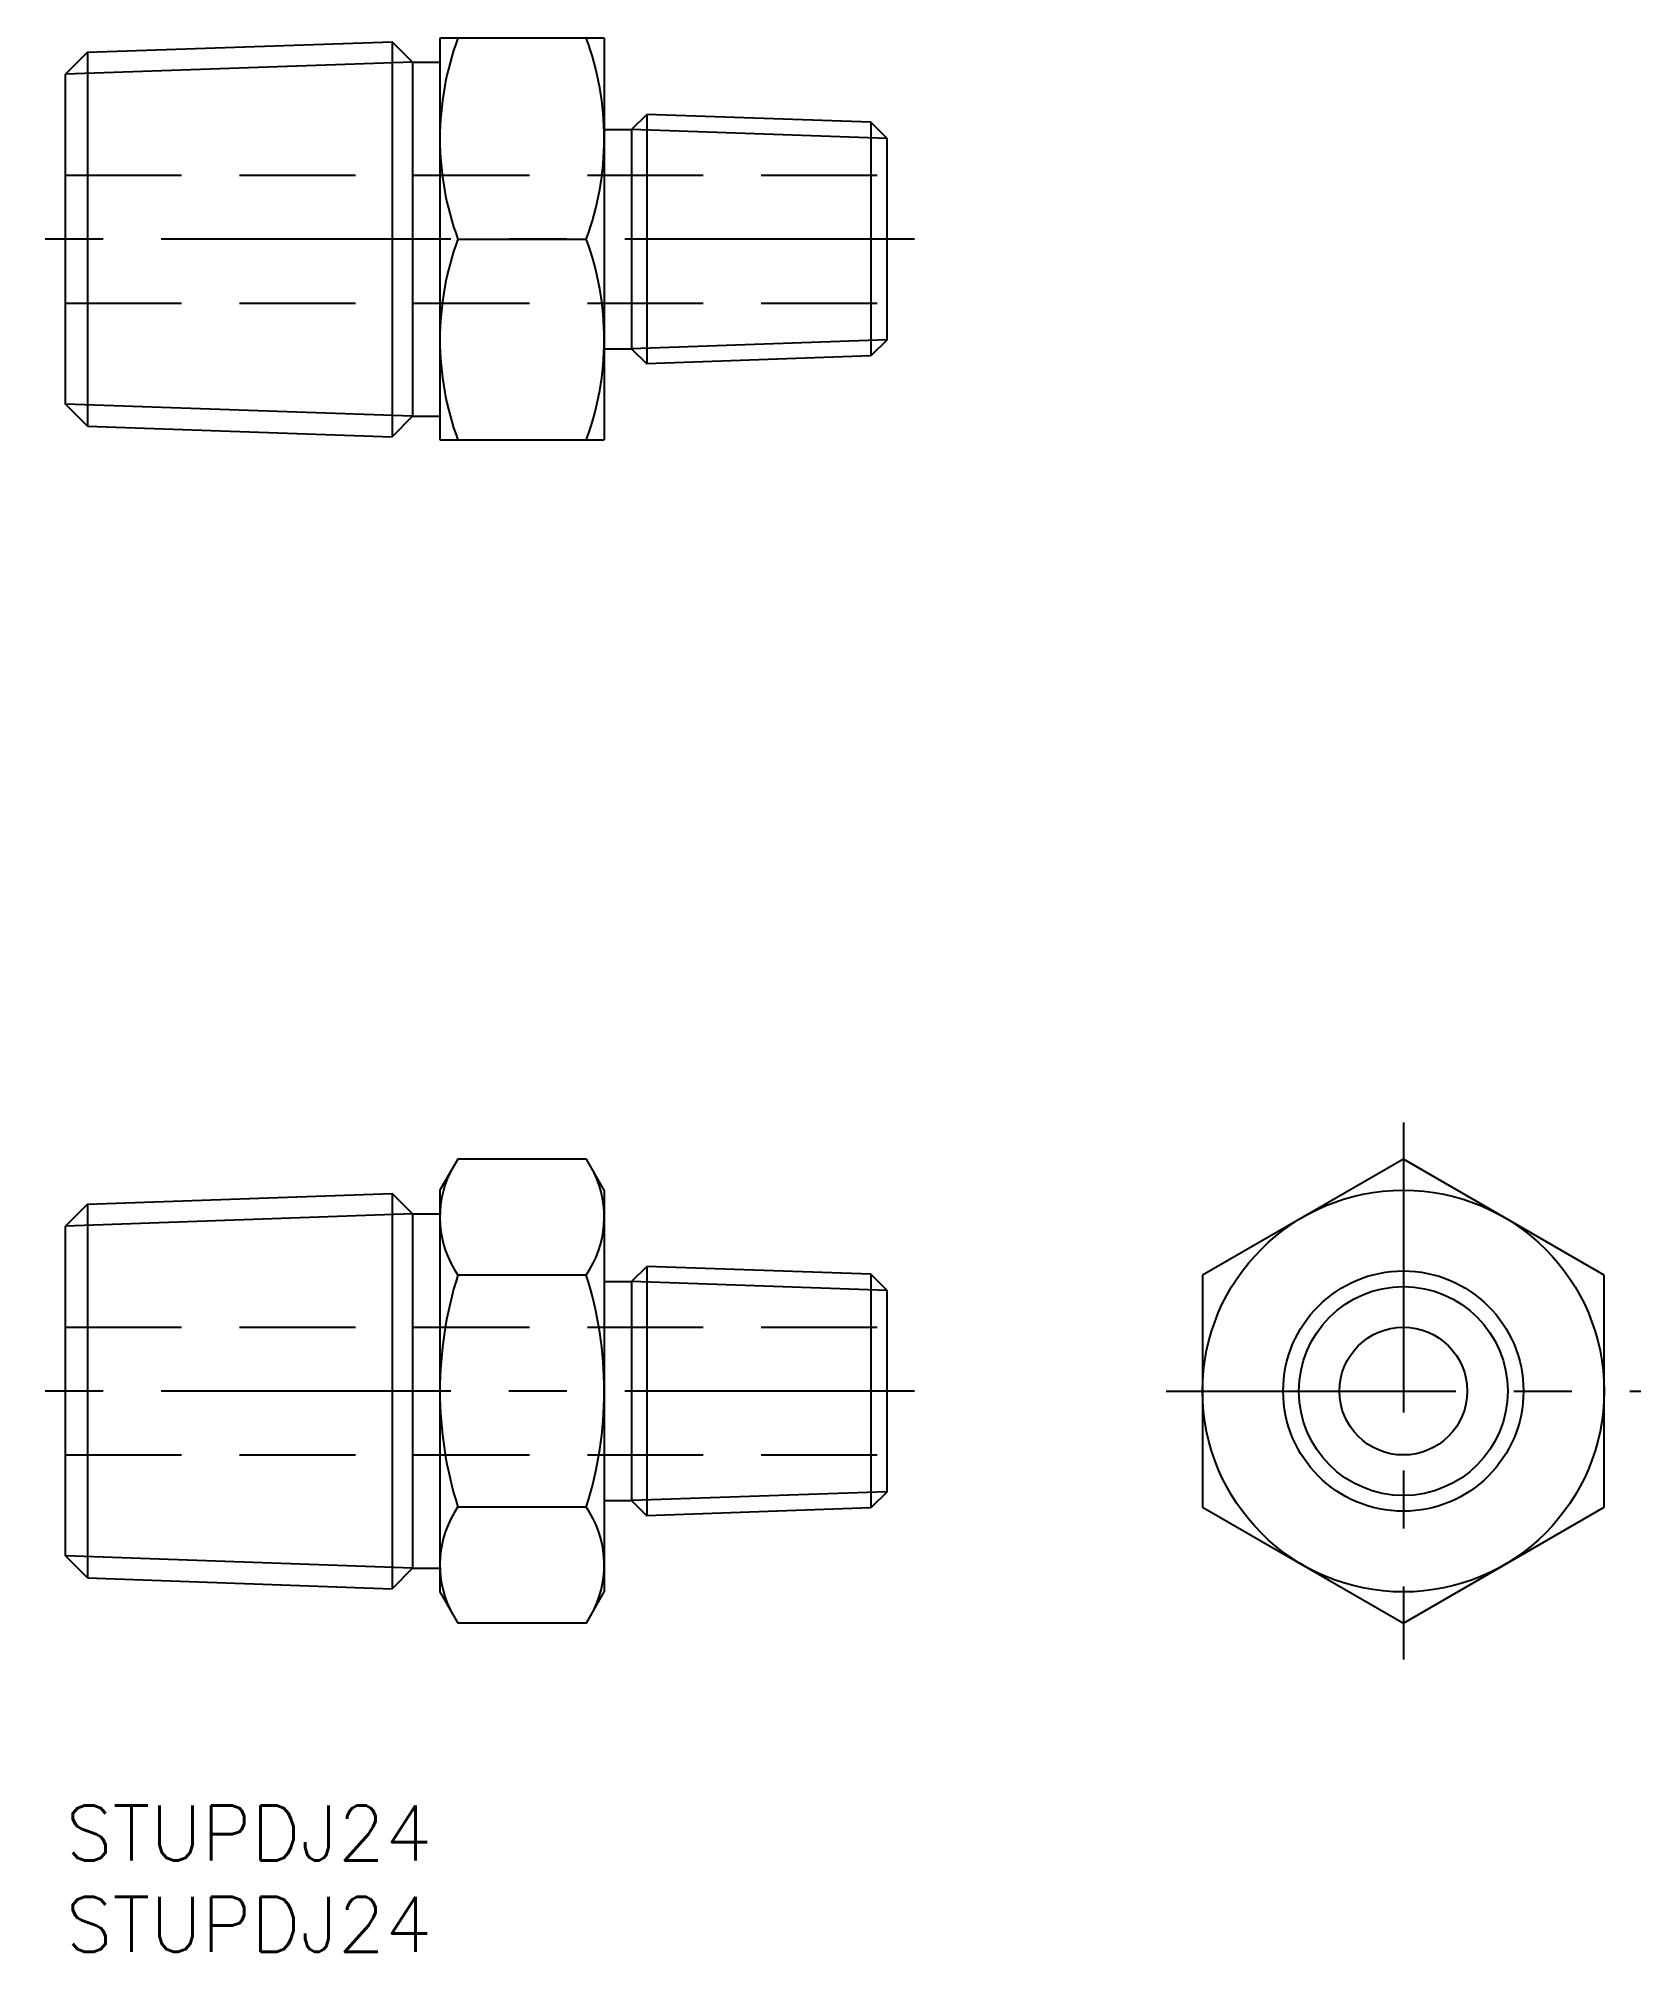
# Model space of a CAD drawing. Extents: x -2 to 86, y -8 to 97.
import ezdxf

# ---------------------------------------------------------------- set-up
doc = ezdxf.new("R2010")
doc.units = 0
doc.header["$LTSCALE"] = 0.5
doc.linetypes.add('CENTER', pattern=[50.8, 31.75, -6.35, 6.35, -6.35])
doc.linetypes.add('DASHED', pattern=[19.05, 12.7, -6.35])
for name, color, linetype in [('MSM_CENTER', 1, 'CENTER'), ('MSM_CONTINUOUS', 7, 'CONTINUOUS'), ('MSM_DASHED', 4, 'DASHED'), ('MSM_NARROW', 5, 'CONTINUOUS'), ('MSM_PART_NUMBER', 7, 'CONTINUOUS')]:
    doc.layers.add(name, color=color, linetype=linetype)
doc.styles.get("Standard").update_dxf_attribs({"font": 'txt.shx', "height": 3, "bigfont": 'bigfont.shx'})

# ---------------------------------------------------------------- blocks, each defined once
blk = doc.blocks.new('*U10')
at = {"layer": 'MSM_PART_NUMBER'}
blk.add_text('STUPDJ24', height=3, dxfattribs=at).set_placement((0, -3))
blk = doc.blocks.new('*U11')
at = {"layer": 'MSM_PART_NUMBER'}
blk.add_text('STUPDJ24', height=3, dxfattribs=at).set_placement((0, -8))

msp = doc.modelspace()

# ---------------------------------------------------------------- linework, layer by layer
at = {"layer": 'MSM_CENTER'}
for p, q in [((46.5, 85.78), (-1.5, 85.78)), ((73.27, 37.4), (73.27, 8)), ((46.5, 22.7), (-1.5, 22.7)), ((60.27, 22.7), (86.27, 22.7))]:
    msp.add_line(p, q, dxfattribs=at)
at = {"layer": 'MSM_CONTINUOUS'}
for p, q in [((1.2, 96.01), (17.88, 96.59)), ((19, 95.47), (17.88, 96.59)), ((17.88, 96.59), (17.88, 74.96)), ((20.5, 96.78), (20.5, 74.78)), ((29.5, 96.78), (20.5, 96.78)), ((29.5, 96.78), (29.5, 74.78)), ((1.2, 96.01), (0, 94.81)), ((1.2, 96.01), (1.2, 75.54)), ((19, 95.47), (19, 76.08)), ((19, 95.47), (20.5, 95.47)), ((0, 76.75), (0, 94.81)), ((31, 91.78), (31.83, 92.61)), ((44.11, 92.18), (31.83, 92.61)), ((31.83, 92.61), (31.83, 78.95)), ((29.5, 91.78), (31, 91.78)), ((31, 91.78), (31, 79.78)), ((44.11, 92.18), (44.11, 79.38)), ((45, 91.29), (44.11, 92.18)), ((45, 80.26), (45, 91.29)), ((21.48, 85.78), (28.52, 85.78)), ((29.5, 79.78), (31, 79.78)), ((31, 79.78), (31.83, 78.95)), ((45, 80.26), (44.11, 79.38)), ((44.11, 79.38), (31.83, 78.95)), ((1.2, 75.54), (0, 76.75)), ((1.2, 75.54), (17.88, 74.96)), ((19, 76.08), (17.88, 74.96)), ((19, 76.08), (20.5, 76.08)), ((20.5, 74.78), (29.5, 74.78)), ((21.48, 35.4), (20.5, 33.7)), ((28.52, 35.4), (21.48, 35.4)), ((29.5, 33.7), (28.52, 35.4)), ((73.27, 35.4), (62.27, 29.05)), ((84.27, 29.05), (73.27, 35.4)), ((20.5, 33.7), (20.5, 11.7)), ((29.5, 33.7), (29.5, 11.7)), ((1.2, 32.94), (0, 31.73)), ((1.2, 32.94), (17.88, 33.52)), ((1.2, 32.94), (1.2, 12.47)), ((19, 32.4), (17.88, 33.52)), ((17.88, 33.52), (17.88, 11.88)), ((0, 13.67), (0, 31.73)), ((19, 32.4), (19, 13.01)), ((19, 32.4), (20.5, 32.4)), ((31, 28.7), (31.83, 29.53)), ((44.11, 29.1), (31.83, 29.53)), ((31.83, 29.53), (31.83, 15.87)), ((28.52, 29.05), (21.48, 29.05)), ((29.5, 28.7), (31, 28.7)), ((31, 28.7), (31, 16.7)), ((44.11, 29.1), (44.11, 16.3)), ((45, 28.21), (44.11, 29.1)), ((62.27, 29.05), (62.27, 16.35)), ((84.27, 16.35), (84.27, 29.05)), ((45, 17.19), (45, 28.21)), ((45, 17.19), (44.11, 16.3)), ((28.52, 16.35), (21.48, 16.35)), ((29.5, 16.7), (31, 16.7)), ((31, 16.7), (31.83, 15.87)), ((44.11, 16.3), (31.83, 15.87)), ((62.27, 16.35), (73.27, 10)), ((73.27, 10), (84.27, 16.35)), ((1.2, 12.47), (0, 13.67)), ((19, 13.01), (17.88, 11.88)), ((19, 13.01), (20.5, 13.01)), ((1.2, 12.47), (17.88, 11.88)), ((20.5, 11.7), (21.48, 10)), ((28.52, 10), (29.5, 11.7)), ((28.52, 10), (21.48, 10))]:
    msp.add_line(p, q, dxfattribs=at)
for radius in [11, 6.58, 3.5]:
    msp.add_circle((73.27, 22.7), radius, dxfattribs=at)
for centre, radius, start, end in [((36.39, 91.28), 15.89, 159.7519, 200.2481), ((13.61, 91.28), 15.89, 339.7438, 20.2562), ((36.39, 80.28), 15.89, 159.7519, 200.2481), ((13.61, 80.28), 15.89, 339.7438, 20.2562), ((26.12, 32.23), 5.62, 154.3842, 214.3842), ((23.88, 32.23), 5.62, 325.6158, 25.6158), ((41.52, 22.7), 21.02, 162.412, 197.588), ((8.48, 22.7), 21.02, 342.412, 17.588), ((26.12, 13.18), 5.62, 145.6158, 205.6158), ((23.88, 13.18), 5.62, 334.3842, 34.3842)]:
    msp.add_arc(centre, radius, start, end, dxfattribs=at)
at = {"layer": 'MSM_DASHED'}
for p, q in [((0, 89.28), (45, 89.28)), ((0, 82.28), (45, 82.28)), ((0, 26.2), (45, 26.2)), ((0, 19.2), (45, 19.2))]:
    msp.add_line(p, q, dxfattribs=at)
at = {"layer": 'MSM_NARROW'}
for p, q in [((19, 95.47), (0, 94.81)), ((45, 91.29), (31, 91.78)), ((45, 80.26), (31, 79.78)), ((19, 76.08), (0, 76.75)), ((19, 32.4), (0, 31.73)), ((45, 28.21), (31, 28.7)), ((45, 17.19), (31, 16.7)), ((19, 13.01), (0, 13.67))]:
    msp.add_line(p, q, dxfattribs=at)
msp.add_circle((73.27, 22.7, -100), 5.72, dxfattribs=at)

# ---------------------------------------------------------------- block references
at = {"layer": 'MSM_CONTINUOUS'}
for name in ['*U10', '*U11']:
    msp.add_blockref(name, (0, 0), dxfattribs=at)

doc.saveas('drawing.dxf')
